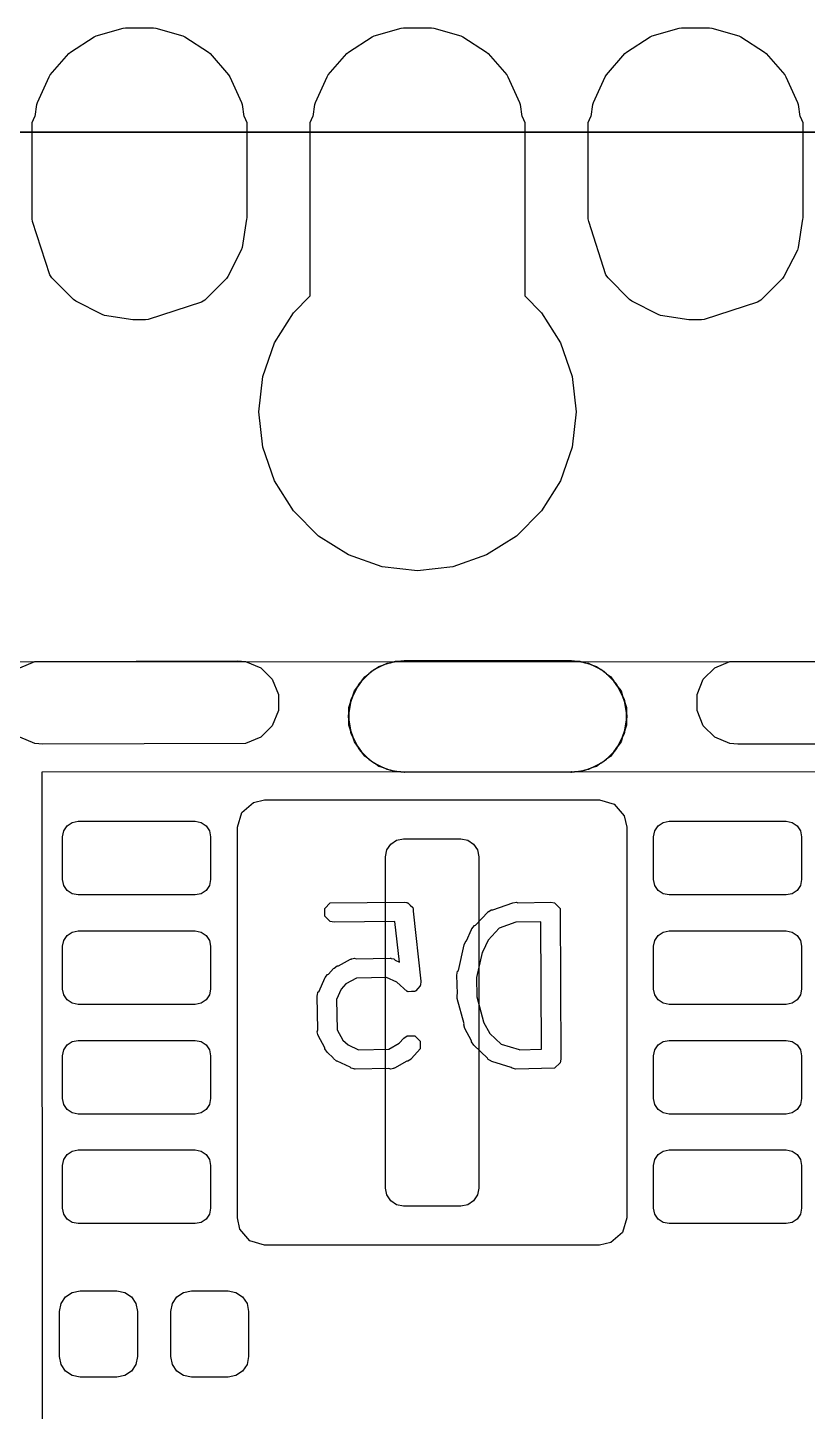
# Model space of a CAD drawing. Extents: x 138 to 258, y -115 to -93.
# Drawn here: x 141.64 to 145.2, y -101.95 to -95.64 of the extents above; entities that cross this region are included whole.
import ezdxf

# ---------------------------------------------------------------- set-up
doc = ezdxf.new("R2010")
doc.units = 0
doc.layers.add('BLACK', color=7, linetype='CONTINUOUS')

msp = doc.modelspace()

# ---------------------------------------------------------------- linework, layer by layer
at = {"layer": 'BLACK', "linetype": 'CONTINUOUS'}
for p, q in [((141.832595, -95.747861), (141.940345, -95.678614)), ((141.832595, -95.747861), (141.940345, -95.678614)), ((141.940345, -95.678614), (141.950209, -95.674109)), ((141.940345, -95.678614), (141.950209, -95.674109)), ((141.950209, -95.674109), (142.073104, -95.638023)), ((141.950209, -95.674109), (142.073104, -95.638023)), ((142.073104, -95.638023), (142.083838, -95.63648)), ((142.073104, -95.638023), (142.083838, -95.63648)), ((142.083838, -95.63648), (142.211922, -95.63648)), ((142.083838, -95.63648), (142.211922, -95.63648)), ((142.211922, -95.63648), (142.222656, -95.638023)), ((142.211922, -95.63648), (142.222656, -95.638023)), ((142.222656, -95.638023), (142.345551, -95.674109)), ((142.222656, -95.638023), (142.345551, -95.674109)), ((142.345551, -95.674109), (142.355415, -95.678614)), ((142.345551, -95.674109), (142.355415, -95.678614)), ((142.355415, -95.678614), (142.463165, -95.747861)), ((142.355415, -95.678614), (142.463165, -95.747861)), ((143.102595, -95.747861), (143.210345, -95.678614)), ((143.102595, -95.747861), (143.210345, -95.678614)), ((143.210345, -95.678614), (143.220209, -95.674109)), ((143.210345, -95.678614), (143.220209, -95.674109)), ((143.220209, -95.674109), (143.343104, -95.638023)), ((143.220209, -95.674109), (143.343104, -95.638023)), ((143.343104, -95.638023), (143.353838, -95.63648)), ((143.343104, -95.638023), (143.353838, -95.63648)), ((143.353838, -95.63648), (143.481922, -95.63648)), ((143.353838, -95.63648), (143.481922, -95.63648)), ((143.481922, -95.63648), (143.492656, -95.638023)), ((143.481922, -95.63648), (143.492656, -95.638023)), ((143.492656, -95.638023), (143.615551, -95.674109)), ((143.492656, -95.638023), (143.615551, -95.674109)), ((143.615551, -95.674109), (143.625415, -95.678614)), ((143.615551, -95.674109), (143.625415, -95.678614)), ((143.625415, -95.678614), (143.733165, -95.747861)), ((143.625415, -95.678614), (143.733165, -95.747861)), ((144.372595, -95.747861), (144.480345, -95.678614)), ((144.372595, -95.747861), (144.480345, -95.678614)), ((144.480345, -95.678614), (144.490209, -95.674109)), ((144.480345, -95.678614), (144.490209, -95.674109)), ((144.490209, -95.674109), (144.613104, -95.638023)), ((144.490209, -95.674109), (144.613104, -95.638023)), ((144.613104, -95.638023), (144.623838, -95.63648)), ((144.613104, -95.638023), (144.623838, -95.63648)), ((144.623838, -95.63648), (144.751922, -95.63648)), ((144.623838, -95.63648), (144.751922, -95.63648)), ((144.751922, -95.63648), (144.762656, -95.638023)), ((144.751922, -95.63648), (144.762656, -95.638023)), ((144.762656, -95.638023), (144.885551, -95.674109)), ((144.762656, -95.638023), (144.885551, -95.674109)), ((144.885551, -95.674109), (144.895415, -95.678614)), ((144.885551, -95.674109), (144.895415, -95.678614)), ((144.895415, -95.678614), (145.003165, -95.747861)), ((144.895415, -95.678614), (145.003165, -95.747861)), ((141.740522, -95.851762), (141.824399, -95.754963)), ((141.740522, -95.851762), (141.824399, -95.754963)), ((141.824399, -95.754963), (141.832595, -95.747861)), ((141.824399, -95.754963), (141.832595, -95.747861)), ((142.463165, -95.747861), (142.471361, -95.754963)), ((142.463165, -95.747861), (142.471361, -95.754963)), ((142.471361, -95.754963), (142.555238, -95.851762)), ((142.471361, -95.754963), (142.555238, -95.851762)), ((143.010522, -95.851762), (143.094399, -95.754963)), ((143.010522, -95.851762), (143.094399, -95.754963)), ((143.094399, -95.754963), (143.102595, -95.747861)), ((143.094399, -95.754963), (143.102595, -95.747861)), ((143.733165, -95.747861), (143.741361, -95.754963)), ((143.733165, -95.747861), (143.741361, -95.754963)), ((143.741361, -95.754963), (143.825238, -95.851762)), ((143.741361, -95.754963), (143.825238, -95.851762)), ((144.280522, -95.851762), (144.364399, -95.754963)), ((144.280522, -95.851762), (144.364399, -95.754963)), ((144.364399, -95.754963), (144.372595, -95.747861)), ((144.364399, -95.754963), (144.372595, -95.747861)), ((145.003165, -95.747861), (145.011361, -95.754963)), ((145.003165, -95.747861), (145.011361, -95.754963)), ((145.011361, -95.754963), (145.095238, -95.851762)), ((145.011361, -95.754963), (145.095238, -95.851762)), ((141.681451, -95.977393), (141.734659, -95.860885)), ((141.681451, -95.977393), (141.734659, -95.860885)), ((141.734659, -95.860885), (141.740522, -95.851762)), ((141.734659, -95.860885), (141.740522, -95.851762)), ((142.555238, -95.851762), (142.561101, -95.860885)), ((142.555238, -95.851762), (142.561101, -95.860885)), ((142.561101, -95.860885), (142.614309, -95.977393)), ((142.561101, -95.860885), (142.614309, -95.977393)), ((142.951451, -95.977393), (143.004659, -95.860885)), ((142.951451, -95.977393), (143.004659, -95.860885)), ((143.004659, -95.860885), (143.010522, -95.851762)), ((143.004659, -95.860885), (143.010522, -95.851762)), ((143.825238, -95.851762), (143.831101, -95.860885)), ((143.825238, -95.851762), (143.831101, -95.860885)), ((143.831101, -95.860885), (143.884309, -95.977393)), ((143.831101, -95.860885), (143.884309, -95.977393)), ((144.221451, -95.977393), (144.274659, -95.860885)), ((144.221451, -95.977393), (144.274659, -95.860885)), ((144.274659, -95.860885), (144.280522, -95.851762)), ((144.274659, -95.860885), (144.280522, -95.851762)), ((145.095238, -95.851762), (145.101101, -95.860885)), ((145.095238, -95.851762), (145.101101, -95.860885)), ((145.101101, -95.860885), (145.154309, -95.977393)), ((145.101101, -95.860885), (145.154309, -95.977393)), ((141.670656, -96.04163), (141.678396, -95.987798)), ((141.670656, -96.04163), (141.678396, -95.987798)), ((141.678396, -95.987798), (141.681451, -95.977393)), ((141.678396, -95.987798), (141.681451, -95.977393)), ((142.614309, -95.977393), (142.617364, -95.987798)), ((142.614309, -95.977393), (142.617364, -95.987798)), ((142.617364, -95.987798), (142.625103, -96.04163)), ((142.617364, -95.987798), (142.625103, -96.04163)), ((142.940656, -96.04163), (142.948396, -95.987798)), ((142.940656, -96.04163), (142.948396, -95.987798)), ((142.948396, -95.987798), (142.951451, -95.977393)), ((142.948396, -95.987798), (142.951451, -95.977393)), ((143.884309, -95.977393), (143.887364, -95.987798)), ((143.884309, -95.977393), (143.887364, -95.987798)), ((143.887364, -95.987798), (143.895103, -96.04163)), ((143.887364, -95.987798), (143.895103, -96.04163)), ((144.210656, -96.04163), (144.218396, -95.987798)), ((144.210656, -96.04163), (144.218396, -95.987798)), ((144.218396, -95.987798), (144.221451, -95.977393)), ((144.218396, -95.987798), (144.221451, -95.977393)), ((145.154309, -95.977393), (145.157364, -95.987798)), ((145.154309, -95.977393), (145.157364, -95.987798)), ((145.157364, -95.987798), (145.165103, -96.04163)), ((145.157364, -95.987798), (145.165103, -96.04163)), ((141.65798, -96.0692), (141.669139, -96.042259)), ((141.65798, -96.0692), (141.669139, -96.042259)), ((141.65798, -96.509046), (141.65798, -96.0692)), ((141.65798, -96.509046), (141.65798, -96.0692)), ((141.669139, -96.042259), (141.670656, -96.04163)), ((141.669139, -96.042259), (141.670656, -96.04163)), ((142.625103, -96.04163), (142.626621, -96.042259)), ((142.625103, -96.04163), (142.626621, -96.042259)), ((142.626621, -96.042259), (142.63778, -96.0692)), ((142.626621, -96.042259), (142.63778, -96.0692)), ((142.63778, -96.0692), (142.63778, -96.504998)), ((142.63778, -96.0692), (142.63778, -96.504998)), ((142.92798, -96.0692), (142.939139, -96.042259)), ((142.92798, -96.0692), (142.939139, -96.042259)), ((142.92798, -96.860479), (142.92798, -96.0692)), ((142.92798, -96.860479), (142.92798, -96.0692)), ((142.939139, -96.042259), (142.940656, -96.04163)), ((142.939139, -96.042259), (142.940656, -96.04163)), ((143.895103, -96.04163), (143.896621, -96.042259)), ((143.895103, -96.04163), (143.896621, -96.042259)), ((143.896621, -96.042259), (143.90778, -96.0692)), ((143.896621, -96.042259), (143.90778, -96.0692)), ((143.90778, -96.0692), (143.90778, -96.860479)), ((143.90778, -96.0692), (143.90778, -96.860479)), ((144.19798, -96.0692), (144.209139, -96.042259)), ((144.19798, -96.0692), (144.209139, -96.042259)), ((144.19798, -96.509046), (144.19798, -96.0692)), ((144.19798, -96.509046), (144.19798, -96.0692)), ((144.209139, -96.042259), (144.210656, -96.04163)), ((144.209139, -96.042259), (144.210656, -96.04163)), ((145.165103, -96.04163), (145.166621, -96.042259)), ((145.165103, -96.04163), (145.166621, -96.042259)), ((145.166621, -96.042259), (145.17778, -96.0692)), ((145.166621, -96.042259), (145.17778, -96.0692)), ((145.17778, -96.0692), (145.17778, -96.504998)), ((145.17778, -96.0692), (145.17778, -96.504998)), ((157.073503, -96.114773), (139.9286, -96.11487)), ((139.928696, -96.112426), (157.0736, -96.11233)), ((141.659845, -96.52082), (141.65798, -96.509046)), ((141.659845, -96.52082), (141.65798, -96.509046)), ((142.637311, -96.510958), (142.61678, -96.640589)), ((142.637311, -96.510958), (142.61678, -96.640589)), ((142.63778, -96.504998), (142.637311, -96.510958)), ((142.63778, -96.504998), (142.637311, -96.510958)), ((144.199845, -96.52082), (144.19798, -96.509046)), ((144.199845, -96.52082), (144.19798, -96.509046)), ((145.177311, -96.510958), (145.15678, -96.640589)), ((145.177311, -96.510958), (145.15678, -96.640589)), ((145.17778, -96.504998), (145.177311, -96.510958)), ((145.17778, -96.504998), (145.177311, -96.510958)), ((141.738865, -96.764017), (141.659845, -96.52082)), ((141.738865, -96.764017), (141.659845, -96.52082)), ((144.278865, -96.764017), (144.199845, -96.52082)), ((144.278865, -96.764017), (144.199845, -96.52082)), ((142.613096, -96.651926), (142.551672, -96.772475)), ((142.613096, -96.651926), (142.551672, -96.772475)), ((142.61678, -96.640589), (142.613096, -96.651926)), ((142.61678, -96.640589), (142.613096, -96.651926)), ((145.153096, -96.651926), (145.091672, -96.772475)), ((145.153096, -96.651926), (145.091672, -96.772475)), ((145.15678, -96.640589), (145.153096, -96.651926)), ((145.15678, -96.640589), (145.153096, -96.651926)), ((141.748159, -96.779184), (141.738865, -96.764017)), ((141.748159, -96.779184), (141.738865, -96.764017)), ((144.288159, -96.779184), (144.278865, -96.764017)), ((144.288159, -96.779184), (144.278865, -96.764017)), ((141.846761, -96.877786), (141.748159, -96.779184)), ((141.846761, -96.877786), (141.748159, -96.779184)), ((142.544666, -96.782119), (142.446064, -96.880721)), ((142.544666, -96.782119), (142.446064, -96.880721)), ((142.551672, -96.772475), (142.544666, -96.782119)), ((142.551672, -96.772475), (142.544666, -96.782119)), ((144.386761, -96.877786), (144.288159, -96.779184)), ((144.386761, -96.877786), (144.288159, -96.779184)), ((145.084666, -96.782119), (144.986064, -96.880721)), ((145.084666, -96.782119), (144.986064, -96.880721)), ((145.091672, -96.772475), (145.084666, -96.782119)), ((145.091672, -96.772475), (145.084666, -96.782119)), ((141.856405, -96.884792), (141.846761, -96.877786)), ((141.856405, -96.884792), (141.846761, -96.877786)), ((141.976954, -96.946216), (141.856405, -96.884792)), ((141.976954, -96.946216), (141.856405, -96.884792)), ((142.430897, -96.890015), (142.1877, -96.969035)), ((142.430897, -96.890015), (142.1877, -96.969035)), ((142.446064, -96.880721), (142.430897, -96.890015)), ((142.446064, -96.880721), (142.430897, -96.890015)), ((142.850739, -96.93772), (142.92798, -96.860479)), ((142.850739, -96.93772), (142.92798, -96.860479)), ((143.90778, -96.860479), (143.985021, -96.93772)), ((143.90778, -96.860479), (143.985021, -96.93772)), ((144.396405, -96.884792), (144.386761, -96.877786)), ((144.396405, -96.884792), (144.386761, -96.877786)), ((144.516954, -96.946216), (144.396405, -96.884792)), ((144.516954, -96.946216), (144.396405, -96.884792)), ((144.970897, -96.890015), (144.7277, -96.969035)), ((144.970897, -96.890015), (144.7277, -96.969035)), ((144.986064, -96.880721), (144.970897, -96.890015)), ((144.986064, -96.880721), (144.970897, -96.890015)), ((141.988291, -96.9499), (141.976954, -96.946216)), ((141.988291, -96.9499), (141.976954, -96.946216)), ((142.117922, -96.970431), (141.988291, -96.9499)), ((142.117922, -96.970431), (141.988291, -96.9499)), ((142.764317, -97.075261), (142.850739, -96.93772)), ((142.764317, -97.075261), (142.850739, -96.93772)), ((143.985021, -96.93772), (144.071443, -97.075261)), ((143.985021, -96.93772), (144.071443, -97.075261)), ((144.528291, -96.9499), (144.516954, -96.946216)), ((144.528291, -96.9499), (144.516954, -96.946216)), ((144.657922, -96.970431), (144.528291, -96.9499)), ((144.657922, -96.970431), (144.528291, -96.9499)), ((142.123882, -96.9709), (142.117922, -96.970431)), ((142.123882, -96.9709), (142.117922, -96.970431)), ((142.175926, -96.9709), (142.123882, -96.9709)), ((142.175926, -96.9709), (142.123882, -96.9709)), ((142.1877, -96.969035), (142.175926, -96.9709)), ((142.1877, -96.969035), (142.175926, -96.9709)), ((144.663882, -96.9709), (144.657922, -96.970431)), ((144.663882, -96.9709), (144.657922, -96.970431)), ((144.715926, -96.9709), (144.663882, -96.9709)), ((144.715926, -96.9709), (144.663882, -96.9709)), ((144.7277, -96.969035), (144.715926, -96.9709)), ((144.7277, -96.969035), (144.715926, -96.9709)), ((142.710667, -97.228583), (142.764317, -97.075261)), ((142.710667, -97.228583), (142.764317, -97.075261)), ((144.071443, -97.075261), (144.125093, -97.228583)), ((144.071443, -97.075261), (144.125093, -97.228583)), ((142.69248, -97.39), (142.710667, -97.228583)), ((142.69248, -97.39), (142.710667, -97.228583)), ((144.125093, -97.228583), (144.14328, -97.39)), ((144.125093, -97.228583), (144.14328, -97.39)), ((142.710667, -97.551417), (142.69248, -97.39)), ((142.710667, -97.551417), (142.69248, -97.39)), ((144.14328, -97.39), (144.125093, -97.551417)), ((144.14328, -97.39), (144.125093, -97.551417)), ((142.764317, -97.704739), (142.710667, -97.551417)), ((142.764317, -97.704739), (142.710667, -97.551417)), ((144.125093, -97.551417), (144.071443, -97.704739)), ((144.125093, -97.551417), (144.071443, -97.704739)), ((142.850739, -97.84228), (142.764317, -97.704739)), ((142.850739, -97.84228), (142.764317, -97.704739)), ((144.071443, -97.704739), (143.985021, -97.84228)), ((144.071443, -97.704739), (143.985021, -97.84228)), ((142.9656, -97.957141), (142.850739, -97.84228)), ((142.9656, -97.957141), (142.850739, -97.84228)), ((143.985021, -97.84228), (143.87016, -97.957141)), ((143.985021, -97.84228), (143.87016, -97.957141)), ((143.103141, -98.043563), (142.9656, -97.957141)), ((143.103141, -98.043563), (142.9656, -97.957141)), ((143.87016, -97.957141), (143.732619, -98.043563)), ((143.87016, -97.957141), (143.732619, -98.043563)), ((143.256463, -98.097213), (143.103141, -98.043563)), ((143.256463, -98.097213), (143.103141, -98.043563)), ((143.732619, -98.043563), (143.579297, -98.097213)), ((143.732619, -98.043563), (143.579297, -98.097213)), ((143.41788, -98.1154), (143.256463, -98.097213)), ((143.41788, -98.1154), (143.256463, -98.097213)), ((143.579297, -98.097213), (143.41788, -98.1154)), ((143.579297, -98.097213), (143.41788, -98.1154)), ((141.403047, -98.531481), (151.9936, -98.5266)), ((141.600764, -98.558705), (141.669435, -98.53026)), ((141.669435, -98.53026), (142.5956, -98.5266)), ((142.5956, -98.5266), (142.632765, -98.53026)), ((142.632765, -98.53026), (142.701436, -98.558705)), ((143.294754, -98.535283), (143.317572, -98.52787)), ((143.341563, -98.52787), (143.294754, -98.535283)), ((143.317572, -98.52787), (143.341563, -98.52787)), ((143.341563, -98.52787), (143.3576, -98.52533)), ((143.3576, -98.52787), (143.341563, -98.52787)), ((143.357114, -98.525427), (143.356427, -98.526114)), ((143.356427, -98.526114), (143.356427, -98.527086)), ((143.356427, -98.527086), (143.357114, -98.527773)), ((143.357696, -98.525426), (143.357114, -98.525427)), ((143.357114, -98.527773), (143.3576, -98.52787)), ((143.3576, -98.52533), (143.357696, -98.525426)), ((143.3576, -98.52787), (143.35887, -98.5266)), ((144.119503, -98.527773), (143.3576, -98.52787)), ((143.357696, -98.525426), (144.1196, -98.52533)), ((143.35887, -98.5266), (143.357696, -98.525426)), ((144.1196, -98.52533), (144.11833, -98.5266)), ((144.11833, -98.5266), (144.119503, -98.527773)), ((144.1196, -98.52787), (144.119503, -98.527773)), ((144.119503, -98.527773), (144.120086, -98.527773)), ((144.120086, -98.525427), (144.1196, -98.52533)), ((144.1196, -98.52533), (144.135637, -98.52787)), ((144.135637, -98.52787), (144.1196, -98.52787)), ((144.120773, -98.526114), (144.120086, -98.525427)), ((144.120086, -98.527773), (144.120773, -98.527086)), ((144.120773, -98.527086), (144.120773, -98.526114)), ((144.182445, -98.535283), (144.135637, -98.52787)), ((144.135637, -98.52787), (144.159628, -98.52787)), ((144.159628, -98.52787), (144.182445, -98.535283)), ((144.775764, -98.558705), (144.844435, -98.53026)), ((144.844435, -98.53026), (146.5326, -98.5266)), ((142.701436, -98.558705), (142.753995, -98.611264)), ((143.19607, -98.585567), (143.162567, -98.61907)), ((143.176666, -98.599666), (143.19607, -98.585567)), ((143.222026, -98.566709), (143.19607, -98.585567)), ((143.19607, -98.585567), (143.207556, -98.574082)), ((143.207556, -98.574082), (143.222026, -98.566709)), ((143.264249, -98.545195), (143.222026, -98.566709)), ((143.222026, -98.566709), (143.241433, -98.552609)), ((143.241433, -98.552609), (143.264249, -98.545195)), ((143.294754, -98.535283), (143.264249, -98.545195)), ((143.264249, -98.545195), (143.278717, -98.537824)), ((143.278717, -98.537824), (143.294754, -98.535283)), ((144.21295, -98.545195), (144.182445, -98.535283)), ((144.182445, -98.535283), (144.198483, -98.537824)), ((144.198483, -98.537824), (144.21295, -98.545195)), ((144.255173, -98.566709), (144.21295, -98.545195)), ((144.21295, -98.545195), (144.235767, -98.552609)), ((144.235767, -98.552609), (144.255173, -98.566709)), ((144.281129, -98.585567), (144.255173, -98.566709)), ((144.255173, -98.566709), (144.269644, -98.574082)), ((144.269644, -98.574082), (144.281129, -98.585567)), ((144.314632, -98.61907), (144.281129, -98.585567)), ((144.281129, -98.585567), (144.300534, -98.599666)), ((144.723205, -98.611264), (144.775764, -98.558705)), ((142.753995, -98.611264), (142.78244, -98.679935)), ((143.143709, -98.645026), (143.122195, -98.687249)), ((143.129609, -98.664433), (143.143709, -98.645026)), ((143.162567, -98.61907), (143.143709, -98.645026)), ((143.143709, -98.645026), (143.151082, -98.630556)), ((143.151082, -98.630556), (143.162567, -98.61907)), ((143.162567, -98.61907), (143.176666, -98.599666)), ((144.300534, -98.599666), (144.314632, -98.61907)), ((144.33349, -98.645026), (144.314632, -98.61907)), ((144.314632, -98.61907), (144.326118, -98.630556)), ((144.326118, -98.630556), (144.33349, -98.645026)), ((144.355004, -98.687249), (144.33349, -98.645026)), ((144.33349, -98.645026), (144.347591, -98.664433)), ((144.69476, -98.679935), (144.723205, -98.611264)), ((142.78244, -98.679935), (142.78244, -98.754265)), ((143.10487, -98.740572), (143.112283, -98.717754)), ((143.112283, -98.717754), (143.10487, -98.764563)), ((143.122195, -98.687249), (143.112283, -98.717754)), ((143.112283, -98.717754), (143.114824, -98.701717)), ((143.114824, -98.701717), (143.122195, -98.687249)), ((143.122195, -98.687249), (143.129609, -98.664433)), ((144.347591, -98.664433), (144.355004, -98.687249)), ((144.364916, -98.717754), (144.355004, -98.687249)), ((144.355004, -98.687249), (144.362376, -98.701717)), ((144.362376, -98.701717), (144.364916, -98.717754)), ((144.37233, -98.764563), (144.364916, -98.717754)), ((144.364916, -98.717754), (144.37233, -98.740572)), ((144.69476, -98.754265), (144.69476, -98.679935)), ((142.78244, -98.754265), (142.753995, -98.822936)), ((143.10233, -98.7806), (143.10487, -98.764563)), ((143.10487, -98.796636), (143.10233, -98.7806)), ((143.10487, -98.764563), (143.10487, -98.740572)), ((143.10487, -98.764563), (143.10487, -98.7806)), ((143.10487, -98.7806), (143.10487, -98.796636)), ((144.37233, -98.740572), (144.37233, -98.764563)), ((144.37233, -98.7806), (144.37233, -98.764563)), ((144.37233, -98.764563), (144.37487, -98.7806)), ((144.37487, -98.7806), (144.37233, -98.796636)), ((144.37233, -98.796636), (144.37233, -98.7806)), ((144.723205, -98.822936), (144.69476, -98.754265)), ((142.753995, -98.822936), (142.701436, -98.875495)), ((143.10487, -98.820628), (143.10487, -98.796636)), ((143.10487, -98.796636), (143.112283, -98.843445)), ((143.112283, -98.843445), (143.10487, -98.820628)), ((143.114824, -98.859483), (143.112283, -98.843445)), ((143.112283, -98.843445), (143.122195, -98.87395)), ((144.355004, -98.87395), (144.364916, -98.843445)), ((144.364916, -98.843445), (144.362376, -98.859483)), ((144.364916, -98.843445), (144.37233, -98.796636)), ((144.37233, -98.820628), (144.364916, -98.843445)), ((144.37233, -98.796636), (144.37233, -98.820628)), ((144.775764, -98.875495), (144.723205, -98.822936)), ((141.669435, -98.90394), (141.600764, -98.875495)), ((141.7066, -98.9076), (141.669435, -98.90394)), ((142.632765, -98.90394), (141.7066, -98.9076)), ((142.701436, -98.875495), (142.632765, -98.90394)), ((143.122195, -98.87395), (143.114824, -98.859483)), ((143.129609, -98.896767), (143.122195, -98.87395)), ((143.122195, -98.87395), (143.143709, -98.916173)), ((143.143709, -98.916173), (143.129609, -98.896767)), ((144.33349, -98.916173), (144.355004, -98.87395)), ((144.347591, -98.896767), (144.33349, -98.916173)), ((144.355004, -98.87395), (144.347591, -98.896767)), ((144.362376, -98.859483), (144.355004, -98.87395)), ((144.844435, -98.90394), (144.775764, -98.875495)), ((144.8816, -98.9076), (144.844435, -98.90394)), ((146.569765, -98.90394), (144.8816, -98.9076)), ((143.151082, -98.930644), (143.143709, -98.916173)), ((143.143709, -98.916173), (143.162567, -98.942129)), ((143.162567, -98.942129), (143.151082, -98.930644)), ((143.176666, -98.961534), (143.162567, -98.942129)), ((143.162567, -98.942129), (143.19607, -98.975632)), ((143.19607, -98.975632), (143.176666, -98.961534)), ((143.207556, -98.987118), (143.19607, -98.975632)), ((143.19607, -98.975632), (143.222026, -98.99449)), ((144.255173, -98.99449), (144.281129, -98.975632)), ((144.281129, -98.975632), (144.269644, -98.987118)), ((144.281129, -98.975632), (144.314632, -98.942129)), ((144.300534, -98.961534), (144.281129, -98.975632)), ((144.314632, -98.942129), (144.300534, -98.961534)), ((144.314632, -98.942129), (144.33349, -98.916173)), ((144.326118, -98.930644), (144.314632, -98.942129)), ((144.33349, -98.916173), (144.326118, -98.930644)), ((151.739697, -99.029858), (141.701837, -99.034485)), ((141.701837, -99.034485), (141.706502, -110.977341)), ((143.222026, -98.99449), (143.207556, -98.987118)), ((143.241433, -99.008591), (143.222026, -98.99449)), ((143.222026, -98.99449), (143.264249, -99.016004)), ((143.264249, -99.016004), (143.241433, -99.008591)), ((143.278717, -99.023376), (143.264249, -99.016004)), ((143.264249, -99.016004), (143.294754, -99.025916)), ((143.294754, -99.025916), (143.278717, -99.023376)), ((143.317572, -99.03333), (143.294754, -99.025916)), ((143.294754, -99.025916), (143.341563, -99.03333)), ((143.341563, -99.03333), (143.317572, -99.03333)), ((143.3576, -99.03587), (143.341563, -99.03333)), ((143.341563, -99.03333), (143.3576, -99.03333)), ((143.357114, -99.033427), (143.356427, -99.034114)), ((143.356427, -99.034114), (143.356427, -99.035086)), ((143.356427, -99.035086), (143.357114, -99.035773)), ((143.357696, -99.033426), (143.357114, -99.033427)), ((143.357114, -99.035773), (143.3576, -99.03587)), ((143.3576, -99.03333), (143.357696, -99.033426)), ((143.3576, -99.03587), (143.35887, -99.0346)), ((144.119503, -99.035773), (143.3576, -99.03587)), ((143.357696, -99.033426), (144.1196, -99.03333)), ((143.35887, -99.0346), (143.357696, -99.033426)), ((144.1196, -99.03333), (144.11833, -99.0346)), ((144.11833, -99.0346), (144.119503, -99.035773)), ((144.1196, -99.03587), (144.119503, -99.035773)), ((144.119503, -99.035773), (144.120086, -99.035773)), ((144.120086, -99.033427), (144.1196, -99.03333)), ((144.1196, -99.03333), (144.135637, -99.03333)), ((144.135637, -99.03333), (144.1196, -99.03587)), ((144.120773, -99.034114), (144.120086, -99.033427)), ((144.120086, -99.035773), (144.120773, -99.035086)), ((144.120773, -99.035086), (144.120773, -99.034114)), ((144.135637, -99.03333), (144.182445, -99.025916)), ((144.159628, -99.03333), (144.135637, -99.03333)), ((144.182445, -99.025916), (144.159628, -99.03333)), ((144.182445, -99.025916), (144.21295, -99.016004)), ((144.198483, -99.023376), (144.182445, -99.025916)), ((144.21295, -99.016004), (144.198483, -99.023376)), ((144.21295, -99.016004), (144.255173, -98.99449)), ((144.235767, -99.008591), (144.21295, -99.016004)), ((144.255173, -98.99449), (144.235767, -99.008591)), ((144.269644, -98.987118), (144.255173, -98.99449)), ((142.668089, -99.172806), (142.7196, -99.1616)), ((142.7196, -99.1616), (144.2496, -99.1616)), ((144.2496, -99.1616), (144.316639, -99.181285)), ((142.5956, -99.2856), (142.615285, -99.218561)), ((142.615285, -99.218561), (142.668089, -99.172806)), ((144.316639, -99.181285), (144.362394, -99.234089)), ((141.801874, -99.303083), (141.817178, -99.280178)), ((141.817178, -99.280178), (141.840083, -99.264874)), ((141.840083, -99.264874), (141.8671, -99.2595)), ((141.8671, -99.2595), (142.4021, -99.2595)), ((142.4021, -99.2595), (142.429117, -99.264874)), ((142.429117, -99.264874), (142.452022, -99.280178)), ((142.452022, -99.280178), (142.467326, -99.303083)), ((142.5956, -101.0696), (142.5956, -99.2856)), ((144.362394, -99.234089), (144.3736, -99.2856)), ((144.3736, -99.2856), (144.3736, -101.0696)), ((144.501874, -99.303083), (144.517178, -99.280178)), ((144.517178, -99.280178), (144.540083, -99.264874)), ((144.540083, -99.264874), (144.5671, -99.2595)), ((144.5671, -99.2595), (145.1021, -99.2595)), ((145.1021, -99.2595), (145.129117, -99.264874)), ((145.129117, -99.264874), (145.152022, -99.280178)), ((145.152022, -99.280178), (145.167326, -99.303083)), ((141.7965, -99.3301), (141.801874, -99.303083)), ((141.7965, -99.5251), (141.7965, -99.3301)), ((142.467326, -99.303083), (142.4727, -99.3301)), ((142.4727, -99.3301), (142.4727, -99.5251)), ((143.295473, -99.363473), (143.322027, -99.34573)), ((143.322027, -99.34573), (143.35335, -99.3395)), ((143.35335, -99.3395), (143.61585, -99.3395)), ((143.61585, -99.3395), (143.647173, -99.34573)), ((143.647173, -99.34573), (143.673727, -99.363473)), ((144.4965, -99.3301), (144.501874, -99.303083)), ((144.4965, -99.5251), (144.4965, -99.3301)), ((145.167326, -99.303083), (145.1727, -99.3301)), ((145.1727, -99.3301), (145.1727, -99.5251)), ((143.2715, -99.42135), (143.27773, -99.390027)), ((143.27773, -99.390027), (143.295473, -99.363473)), ((143.673727, -99.363473), (143.69147, -99.390027)), ((143.69147, -99.390027), (143.6977, -99.42135)), ((143.2715, -100.93385), (143.2715, -99.42135)), ((143.6977, -99.42135), (143.6977, -100.93385)), ((141.801874, -99.552117), (141.7965, -99.5251)), ((142.4727, -99.5251), (142.467326, -99.552117)), ((144.501874, -99.552117), (144.4965, -99.5251)), ((145.1727, -99.5251), (145.167326, -99.552117)), ((141.817178, -99.575022), (141.801874, -99.552117)), ((141.840083, -99.590326), (141.817178, -99.575022)), ((141.8671, -99.5957), (141.840083, -99.590326)), ((142.4021, -99.5957), (141.8671, -99.5957)), ((142.429117, -99.590326), (142.4021, -99.5957)), ((142.452022, -99.575022), (142.429117, -99.590326)), ((142.467326, -99.552117), (142.452022, -99.575022)), ((144.517178, -99.575022), (144.501874, -99.552117)), ((144.540083, -99.590326), (144.517178, -99.575022)), ((144.5671, -99.5957), (144.540083, -99.590326)), ((145.1021, -99.5957), (144.5671, -99.5957)), ((145.129117, -99.590326), (145.1021, -99.5957)), ((145.152022, -99.575022), (145.129117, -99.590326)), ((145.167326, -99.552117), (145.152022, -99.575022)), ((142.994671, -99.656725), (143.019415, -99.631981)), ((142.994671, -99.691717), (142.994671, -99.656725)), ((143.019415, -99.631981), (143.356225, -99.628501)), ((143.356225, -99.628501), (143.367163, -99.630676)), ((143.367163, -99.630676), (143.369431, -99.63045)), ((143.369431, -99.63045), (143.370525, -99.631345)), ((143.370525, -99.631345), (143.373721, -99.631981)), ((143.373721, -99.631981), (143.384606, -99.642866)), ((143.384606, -99.642866), (143.396514, -99.652609)), ((143.396514, -99.652609), (143.396782, -99.655042)), ((143.396782, -99.655042), (143.398465, -99.656725)), ((143.398465, -99.656725), (143.398465, -99.670281)), ((143.398465, -99.670281), (143.43365, -99.988986)), ((143.741378, -99.671612), (143.743449, -99.670853)), ((143.743449, -99.670853), (143.753837, -99.663912)), ((143.753837, -99.663912), (143.7624, -99.663912)), ((143.7624, -99.663912), (143.852671, -99.630847)), ((143.852671, -99.630847), (143.870369, -99.628616)), ((143.870369, -99.628616), (143.87606, -99.631461)), ((143.87606, -99.631461), (144.026785, -99.628501)), ((144.026785, -99.628501), (144.044281, -99.631981)), ((144.044281, -99.631981), (144.069025, -99.656725)), ((144.069025, -99.656725), (144.072505, -100.344781)), ((143.019415, -99.716461), (142.994671, -99.691717)), ((143.036911, -99.719941), (143.019415, -99.716461)), ((143.31496, -99.717068), (143.036911, -99.719941)), ((143.335381, -99.902046), (143.31496, -99.717068)), ((143.677515, -99.735476), (143.682885, -99.733685)), ((143.682885, -99.733685), (143.739005, -99.673823)), ((143.739005, -99.673823), (143.740908, -99.672551)), ((143.740908, -99.672551), (143.741378, -99.671612)), ((143.86676, -99.719867), (143.791157, -99.74756)), ((143.867128, -99.719941), (143.86676, -99.719867)), ((143.981284, -99.717698), (143.867128, -99.719941)), ((143.984229, -100.299896), (143.981284, -99.717698)), ((141.801874, -99.803083), (141.817178, -99.780178)), ((141.817178, -99.780178), (141.840083, -99.764874)), ((141.840083, -99.764874), (141.8671, -99.7595)), ((141.8671, -99.7595), (142.4021, -99.7595)), ((142.4021, -99.7595), (142.429117, -99.764874)), ((142.429117, -99.764874), (142.452022, -99.780178)), ((142.452022, -99.780178), (142.467326, -99.803083)), ((143.641504, -99.80504), (143.665231, -99.752548)), ((143.665231, -99.752518), (143.665257, -99.752489)), ((143.665231, -99.752548), (143.665231, -99.752518)), ((143.665257, -99.752489), (143.666578, -99.749568)), ((143.666578, -99.749568), (143.677515, -99.735476)), ((143.791157, -99.74756), (143.740047, -99.80208)), ((144.501874, -99.803083), (144.517178, -99.780178)), ((144.517178, -99.780178), (144.540083, -99.764874)), ((144.540083, -99.764874), (144.5671, -99.7595)), ((144.5671, -99.7595), (145.1021, -99.7595)), ((145.1021, -99.7595), (145.129117, -99.764874)), ((145.129117, -99.764874), (145.152022, -99.780178)), ((145.152022, -99.780178), (145.167326, -99.803083)), ((141.7965, -99.8301), (141.801874, -99.803083)), ((141.7965, -100.0251), (141.7965, -99.8301)), ((142.467326, -99.803083), (142.4727, -99.8301)), ((142.4727, -99.8301), (142.4727, -100.0251)), ((143.604565, -99.94091), (143.631185, -99.822789)), ((143.631185, -99.822789), (143.638805, -99.80666)), ((143.638805, -99.80666), (143.641504, -99.80504)), ((143.713903, -99.857583), (143.687963, -99.972693)), ((143.716433, -99.854324), (143.713903, -99.857583)), ((143.740047, -99.80208), (143.716433, -99.854324)), ((144.4965, -99.8301), (144.501874, -99.803083)), ((144.4965, -100.0251), (144.4965, -99.8301)), ((145.167326, -99.803083), (145.1727, -99.8301)), ((145.1727, -99.8301), (145.1727, -100.0251)), ((143.036515, -99.929275), (143.051347, -99.919364)), ((143.051347, -99.919364), (143.05664, -99.919364)), ((143.05664, -99.919364), (143.112258, -99.888779)), ((143.112258, -99.888779), (143.114466, -99.888174)), ((143.114466, -99.888174), (143.115209, -99.887432)), ((143.115209, -99.887432), (143.117328, -99.88739)), ((143.117328, -99.88739), (143.129463, -99.884067)), ((143.129463, -99.884067), (143.138202, -99.88698)), ((143.138202, -99.88698), (143.292363, -99.883952)), ((143.292363, -99.883952), (143.294609, -99.884398)), ((143.294609, -99.884398), (143.295605, -99.884067)), ((143.295605, -99.884067), (143.297698, -99.885013)), ((143.297698, -99.885013), (143.309859, -99.887432)), ((143.309859, -99.887432), (143.315476, -99.893049)), ((143.315476, -99.893049), (143.335381, -99.902046)), ((142.968357, -100.034284), (142.994671, -99.976065)), ((142.994671, -99.976065), (142.994672, -99.976038)), ((142.994672, -99.976038), (142.994697, -99.976009)), ((142.994697, -99.976009), (142.996018, -99.973088)), ((142.996018, -99.973088), (143.006955, -99.958996)), ((143.006955, -99.958996), (143.011181, -99.957587)), ((143.011181, -99.957587), (143.03425, -99.931805)), ((143.03425, -99.931805), (143.034303, -99.931648)), ((143.034303, -99.931648), (143.034477, -99.931552)), ((143.034477, -99.931552), (143.036515, -99.929275)), ((143.138795, -99.975272), (143.090978, -100.001568)), ((143.276352, -99.97257), (143.138795, -99.975272)), ((143.324187, -99.994192), (143.276352, -99.97257)), ((143.597888, -99.961604), (143.601368, -99.944108)), ((143.600514, -100.04712), (143.597888, -99.961604)), ((143.601368, -99.944108), (143.604565, -99.94091)), ((143.687963, -99.972693), (143.686801, -99.975151)), ((143.686801, -99.975151), (143.689328, -100.057398)), ((141.801874, -100.052117), (141.7965, -100.0251)), ((142.4727, -100.0251), (142.467326, -100.052117)), ((142.96032, -100.052064), (142.96274, -100.039902)), ((142.96274, -100.039902), (142.968357, -100.034284)), ((143.069499, -100.025572), (143.047878, -100.073407)), ((143.090978, -100.001568), (143.069499, -100.025572)), ((143.370661, -100.035775), (143.324187, -99.994192)), ((143.373078, -100.035774), (143.370661, -100.035775)), ((143.374951, -100.037307), (143.373078, -100.035774)), ((143.390275, -100.035774), (143.374951, -100.037307)), ((143.405654, -100.035774), (143.390275, -100.035774)), ((143.407362, -100.034065), (143.405654, -100.035774)), ((143.409769, -100.033825), (143.407362, -100.034065)), ((143.419514, -100.021913), (143.409769, -100.033825)), ((143.430397, -100.011031), (143.419514, -100.021913)), ((143.431928, -100.006741), (143.430396, -100.008612)), ((143.430396, -100.008612), (143.430397, -100.011031)), ((143.43365, -99.988986), (143.431928, -100.006741)), ((143.598386, -100.050669), (143.600514, -100.04712)), ((144.501874, -100.052117), (144.4965, -100.0251)), ((145.1727, -100.0251), (145.167326, -100.052117)), ((141.817178, -100.075022), (141.801874, -100.052117)), ((141.840083, -100.090326), (141.817178, -100.075022)), ((141.8671, -100.0957), (141.840083, -100.090326)), ((142.4021, -100.0957), (141.8671, -100.0957)), ((142.429117, -100.090326), (142.4021, -100.0957)), ((142.452022, -100.075022), (142.429117, -100.090326)), ((142.467326, -100.052117), (142.452022, -100.075022)), ((142.95926, -100.057398), (142.959706, -100.055152)), ((142.962288, -100.211556), (142.95926, -100.057398)), ((142.959375, -100.054157), (142.96032, -100.052064)), ((142.959706, -100.055152), (142.959375, -100.054157)), ((143.047878, -100.073407), (143.05058, -100.210965)), ((143.599253, -100.068487), (143.598386, -100.050669)), ((143.631183, -100.18462), (143.599253, -100.068487)), ((143.689328, -100.057398), (143.688697, -100.060566)), ((143.688697, -100.060566), (143.719895, -100.174035)), ((144.517178, -100.075022), (144.501874, -100.052117)), ((144.540083, -100.090326), (144.517178, -100.075022)), ((144.5671, -100.0957), (144.540083, -100.090326)), ((145.1021, -100.0957), (144.5671, -100.0957)), ((145.129117, -100.090326), (145.1021, -100.0957)), ((145.152022, -100.075022), (145.129117, -100.090326)), ((145.167326, -100.052117), (145.152022, -100.075022)), ((143.719895, -100.174035), (143.72004, -100.177035)), ((142.959375, -100.220296), (142.962288, -100.211556)), ((142.962698, -100.23243), (142.959375, -100.220296)), ((142.96274, -100.234551), (142.962698, -100.23243)), ((142.963482, -100.235293), (142.96274, -100.234551)), ((142.964087, -100.237501), (142.963482, -100.235293)), ((142.994671, -100.293118), (142.964087, -100.237501)), ((143.05058, -100.210965), (143.076873, -100.258779)), ((143.355828, -100.248589), (143.370661, -100.238678)), ((143.370661, -100.238678), (143.405654, -100.238678)), ((143.405654, -100.238678), (143.430397, -100.263421)), ((143.629935, -100.188365), (143.631183, -100.18462)), ((143.634647, -100.20557), (143.629935, -100.188365)), ((143.665231, -100.261187), (143.634647, -100.20557)), ((143.72004, -100.177035), (143.748364, -100.228541)), ((143.748364, -100.228541), (143.748415, -100.228728)), ((143.748415, -100.228728), (143.799626, -100.276736)), ((141.7965, -100.3301), (141.801874, -100.303083)), ((141.801874, -100.303083), (141.817178, -100.280178)), ((141.817178, -100.280178), (141.840083, -100.264874)), ((141.840083, -100.264874), (141.8671, -100.2595)), ((141.8671, -100.2595), (142.4021, -100.2595)), ((142.4021, -100.2595), (142.429117, -100.264874)), ((142.429117, -100.264874), (142.452022, -100.280178)), ((142.452022, -100.280178), (142.467326, -100.303083)), ((142.467326, -100.303083), (142.4727, -100.3301)), ((142.994671, -100.298415), (142.994671, -100.293118)), ((143.004582, -100.313247), (142.994671, -100.298415)), ((143.076873, -100.258779), (143.100882, -100.280262)), ((143.100882, -100.280262), (143.148715, -100.301882)), ((143.148715, -100.301882), (143.286272, -100.29918)), ((143.286272, -100.29918), (143.334086, -100.272886)), ((143.334086, -100.272886), (143.355828, -100.248589)), ((143.430397, -100.298414), (143.390815, -100.342651)), ((143.430397, -100.263421), (143.430397, -100.298414)), ((143.665231, -100.266484), (143.665231, -100.261187)), ((143.675142, -100.281316), (143.665231, -100.266484)), ((143.737632, -100.339898), (143.675142, -100.281316)), ((143.799626, -100.276736), (143.881586, -100.301407)), ((143.881586, -100.301407), (143.882444, -100.301896)), ((143.882444, -100.301896), (143.984229, -100.299896)), ((144.4965, -100.3301), (144.501874, -100.303083)), ((144.501874, -100.303083), (144.517178, -100.280178)), ((144.517178, -100.280178), (144.540083, -100.264874)), ((144.540083, -100.264874), (144.5671, -100.2595)), ((144.5671, -100.2595), (145.1021, -100.2595)), ((145.1021, -100.2595), (145.129117, -100.264874)), ((145.129117, -100.264874), (145.152022, -100.280178)), ((145.152022, -100.280178), (145.167326, -100.303083)), ((145.167326, -100.303083), (145.1727, -100.3301)), ((141.7965, -100.5251), (141.7965, -100.3301)), ((142.4727, -100.3301), (142.4727, -100.5251)), ((143.006861, -100.315286), (143.004582, -100.313247)), ((143.006955, -100.315457), (143.006861, -100.315286)), ((143.007109, -100.315508), (143.006955, -100.315457)), ((143.032895, -100.33858), (143.007109, -100.315508)), ((143.034304, -100.342806), (143.032895, -100.33858)), ((143.048396, -100.353743), (143.034304, -100.342806)), ((143.051317, -100.355063), (143.048396, -100.353743)), ((143.051347, -100.35509), (143.051317, -100.355063)), ((143.051376, -100.35509), (143.051347, -100.35509)), ((143.109591, -100.381403), (143.051376, -100.35509)), ((143.368426, -100.35509), (143.31281, -100.385674)), ((143.373722, -100.35509), (143.368426, -100.35509)), ((143.388554, -100.345179), (143.373722, -100.35509)), ((143.390593, -100.342899), (143.388554, -100.345179)), ((143.390764, -100.342806), (143.390593, -100.342899)), ((143.390815, -100.342651), (143.390764, -100.342806)), ((143.741378, -100.34739), (143.737632, -100.339898)), ((143.752208, -100.353563), (143.741378, -100.34739)), ((143.753837, -100.35509), (143.752208, -100.353563)), ((143.754887, -100.35509), (143.753837, -100.35509)), ((143.756876, -100.356224), (143.754887, -100.35509)), ((143.845516, -100.382905), (143.756876, -100.356224)), ((144.069025, -100.362277), (144.044281, -100.387021)), ((144.072505, -100.344781), (144.069025, -100.362277)), ((144.4965, -100.5251), (144.4965, -100.3301)), ((145.1727, -100.3301), (145.1727, -100.5251)), ((143.115209, -100.387021), (143.109591, -100.381403)), ((143.127371, -100.38944), (143.115209, -100.387021)), ((143.129464, -100.390386), (143.127371, -100.38944)), ((143.130459, -100.390054), (143.129464, -100.390386)), ((143.132705, -100.390501), (143.130459, -100.390054)), ((143.286864, -100.387472), (143.132705, -100.390501)), ((143.295604, -100.390386), (143.286864, -100.387472)), ((143.307739, -100.387062), (143.295604, -100.390386)), ((143.309859, -100.387021), (143.307739, -100.387062)), ((143.310601, -100.386278), (143.309859, -100.387021)), ((143.31281, -100.385674), (143.310601, -100.386278)), ((143.849632, -100.387021), (143.845516, -100.382905)), ((143.867128, -100.390501), (143.849632, -100.387021)), ((144.044281, -100.387021), (143.867128, -100.390501)), ((141.801874, -100.552117), (141.7965, -100.5251)), ((141.817178, -100.575022), (141.801874, -100.552117)), ((142.467326, -100.552117), (142.452022, -100.575022)), ((142.4727, -100.5251), (142.467326, -100.552117)), ((144.501874, -100.552117), (144.4965, -100.5251)), ((144.517178, -100.575022), (144.501874, -100.552117)), ((145.167326, -100.552117), (145.152022, -100.575022)), ((145.1727, -100.5251), (145.167326, -100.552117)), ((141.840083, -100.590326), (141.817178, -100.575022)), ((141.8671, -100.5957), (141.840083, -100.590326)), ((142.4021, -100.5957), (141.8671, -100.5957)), ((142.429117, -100.590326), (142.4021, -100.5957)), ((142.452022, -100.575022), (142.429117, -100.590326)), ((144.540083, -100.590326), (144.517178, -100.575022)), ((144.5671, -100.5957), (144.540083, -100.590326)), ((145.1021, -100.5957), (144.5671, -100.5957)), ((145.129117, -100.590326), (145.1021, -100.5957)), ((145.152022, -100.575022), (145.129117, -100.590326)), ((141.7965, -100.8301), (141.801874, -100.803083)), ((141.801874, -100.803083), (141.817178, -100.780178)), ((141.817178, -100.780178), (141.840083, -100.764874)), ((141.840083, -100.764874), (141.8671, -100.7595)), ((141.8671, -100.7595), (142.4021, -100.7595)), ((142.4021, -100.7595), (142.429117, -100.764874)), ((142.429117, -100.764874), (142.452022, -100.780178)), ((142.452022, -100.780178), (142.467326, -100.803083)), ((142.467326, -100.803083), (142.4727, -100.8301)), ((144.4965, -100.8301), (144.501874, -100.803083)), ((144.501874, -100.803083), (144.517178, -100.780178)), ((144.517178, -100.780178), (144.540083, -100.764874)), ((144.540083, -100.764874), (144.5671, -100.7595)), ((144.5671, -100.7595), (145.1021, -100.7595)), ((145.1021, -100.7595), (145.129117, -100.764874)), ((145.129117, -100.764874), (145.152022, -100.780178)), ((145.152022, -100.780178), (145.167326, -100.803083)), ((145.167326, -100.803083), (145.1727, -100.8301)), ((141.7965, -101.0251), (141.7965, -100.8301)), ((142.4727, -100.8301), (142.4727, -101.0251)), ((144.4965, -101.0251), (144.4965, -100.8301)), ((145.1727, -100.8301), (145.1727, -101.0251)), ((143.27773, -100.965173), (143.2715, -100.93385)), ((143.6977, -100.93385), (143.69147, -100.965173)), ((143.295473, -100.991727), (143.27773, -100.965173)), ((143.322027, -101.00947), (143.295473, -100.991727)), ((143.673727, -100.991727), (143.647173, -101.00947)), ((143.69147, -100.965173), (143.673727, -100.991727)), ((141.801874, -101.052117), (141.7965, -101.0251)), ((141.817178, -101.075022), (141.801874, -101.052117)), ((142.467326, -101.052117), (142.452022, -101.075022)), ((142.4727, -101.0251), (142.467326, -101.052117)), ((143.35335, -101.0157), (143.322027, -101.00947)), ((143.61585, -101.0157), (143.35335, -101.0157)), ((143.647173, -101.00947), (143.61585, -101.0157)), ((144.501874, -101.052117), (144.4965, -101.0251)), ((144.517178, -101.075022), (144.501874, -101.052117)), ((145.167326, -101.052117), (145.152022, -101.075022)), ((145.1727, -101.0251), (145.167326, -101.052117)), ((141.840083, -101.090326), (141.817178, -101.075022)), ((141.8671, -101.0957), (141.840083, -101.090326)), ((142.4021, -101.0957), (141.8671, -101.0957)), ((142.429117, -101.090326), (142.4021, -101.0957)), ((142.452022, -101.075022), (142.429117, -101.090326)), ((142.606806, -101.121111), (142.5956, -101.0696)), ((142.652561, -101.173915), (142.606806, -101.121111)), ((144.3736, -101.0696), (144.353915, -101.136639)), ((144.540083, -101.090326), (144.517178, -101.075022)), ((144.5671, -101.0957), (144.540083, -101.090326)), ((145.1021, -101.0957), (144.5671, -101.0957)), ((145.129117, -101.090326), (145.1021, -101.0957)), ((145.152022, -101.075022), (145.129117, -101.090326)), ((142.7196, -101.1936), (142.652561, -101.173915)), ((144.301111, -101.182394), (144.2496, -101.1936)), ((144.353915, -101.136639), (144.301111, -101.182394)), ((144.2496, -101.1936), (142.7196, -101.1936)), ((141.789954, -101.461165), (141.810326, -101.430676)), ((141.810326, -101.430676), (141.840815, -101.410304)), ((141.840815, -101.410304), (141.87678, -101.40315)), ((141.87678, -101.40315), (142.04442, -101.40315)), ((142.04442, -101.40315), (142.080385, -101.410304)), ((142.080385, -101.410304), (142.110874, -101.430676)), ((142.110874, -101.430676), (142.131246, -101.461165)), ((142.297954, -101.461165), (142.318326, -101.430676)), ((142.318326, -101.430676), (142.348815, -101.410304)), ((142.348815, -101.410304), (142.38478, -101.40315)), ((142.38478, -101.40315), (142.55242, -101.40315)), ((142.55242, -101.40315), (142.588385, -101.410304)), ((142.588385, -101.410304), (142.618874, -101.430676)), ((142.618874, -101.430676), (142.639246, -101.461165)), ((141.7828, -101.49713), (141.789954, -101.461165)), ((141.7828, -101.70287), (141.7828, -101.49713)), ((142.131246, -101.461165), (142.1384, -101.49713)), ((142.1384, -101.49713), (142.1384, -101.70287)), ((142.2908, -101.49713), (142.297954, -101.461165)), ((142.2908, -101.70287), (142.2908, -101.49713)), ((142.639246, -101.461165), (142.6464, -101.49713)), ((142.6464, -101.49713), (142.6464, -101.70287)), ((141.789954, -101.738835), (141.7828, -101.70287)), ((141.810326, -101.769324), (141.789954, -101.738835)), ((142.131246, -101.738835), (142.110874, -101.769324)), ((142.1384, -101.70287), (142.131246, -101.738835)), ((142.297954, -101.738835), (142.2908, -101.70287)), ((142.318326, -101.769324), (142.297954, -101.738835)), ((142.639246, -101.738835), (142.618874, -101.769324)), ((142.6464, -101.70287), (142.639246, -101.738835)), ((141.840815, -101.789696), (141.810326, -101.769324)), ((141.87678, -101.79685), (141.840815, -101.789696)), ((142.04442, -101.79685), (141.87678, -101.79685)), ((142.080385, -101.789696), (142.04442, -101.79685)), ((142.110874, -101.769324), (142.080385, -101.789696)), ((142.348815, -101.789696), (142.318326, -101.769324)), ((142.38478, -101.79685), (142.348815, -101.789696)), ((142.55242, -101.79685), (142.38478, -101.79685)), ((142.588385, -101.789696), (142.55242, -101.79685)), ((142.618874, -101.769324), (142.588385, -101.789696))]:
    msp.add_line(p, q, dxfattribs=at)

doc.saveas('drawing.dxf')
